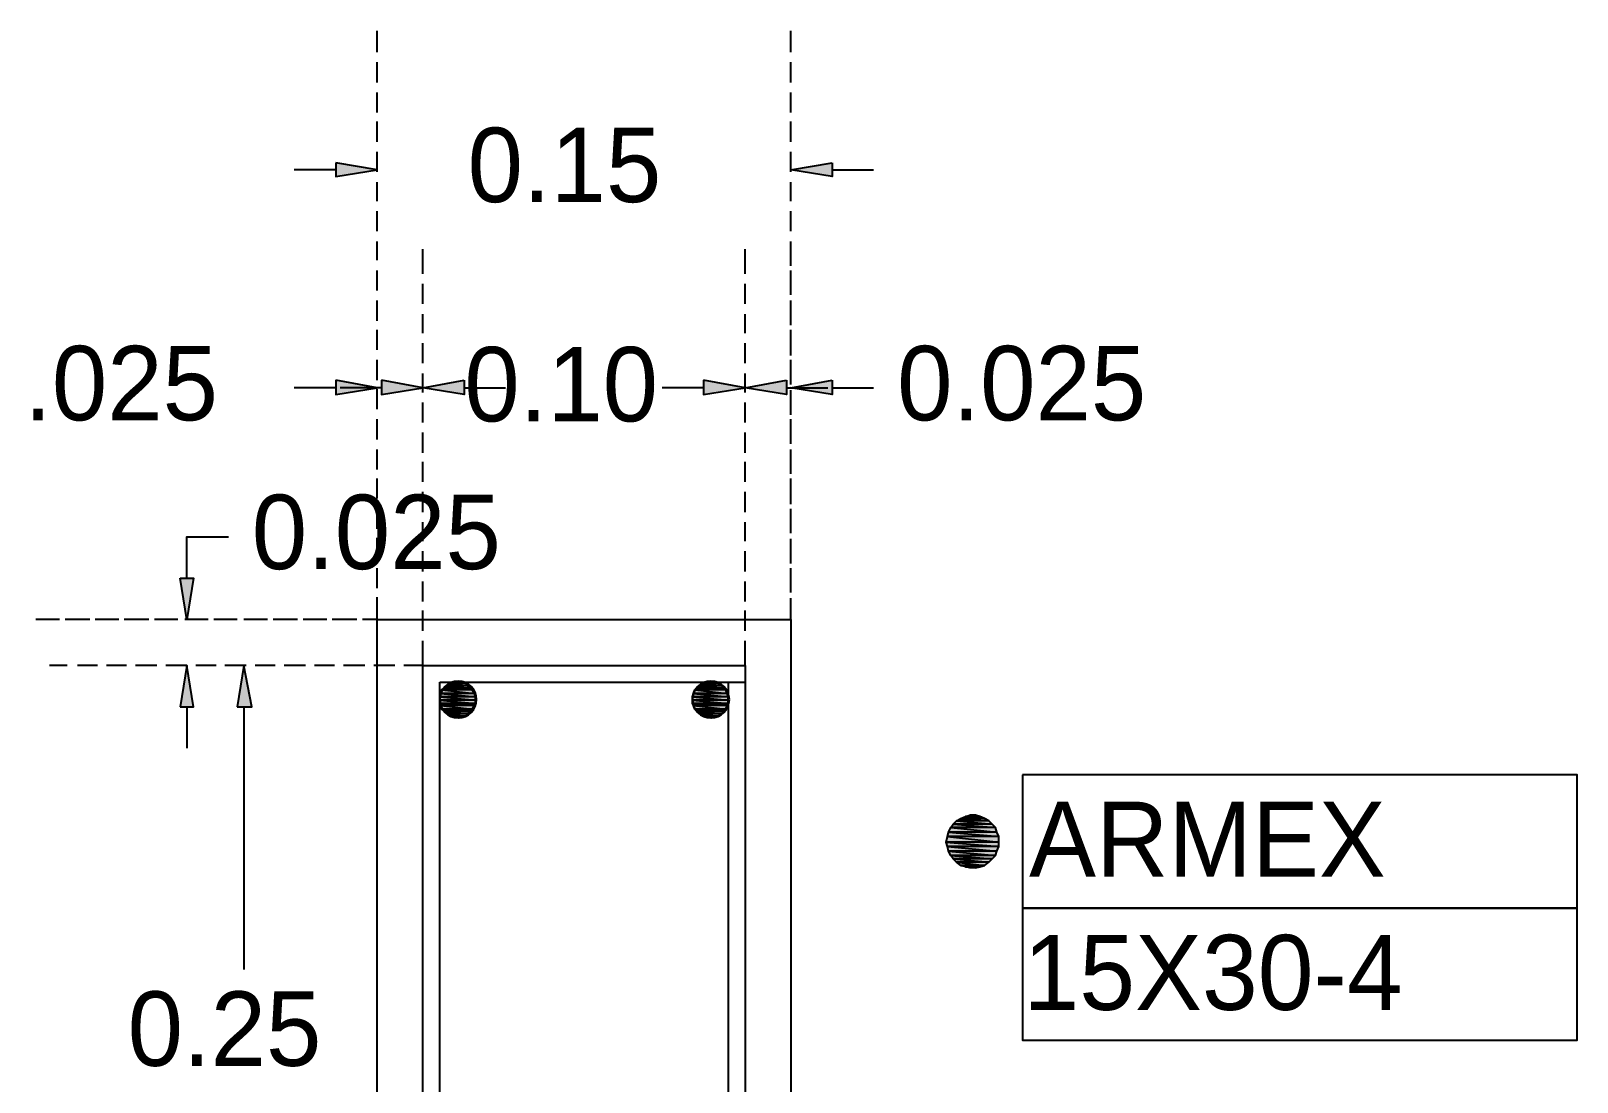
# Model space of a CAD drawing. Header units: metres. Extents: x 2.9 to 42.8, y 1.7 to 28.7.
# Drawn here: x 18.755 to 21.193, y 8.021 to 9.678 of the extents above; entities that cross this region are included whole.
import ezdxf

# ---------------------------------------------------------------- set-up
doc = ezdxf.new("R2010")
doc.units = ezdxf.units.M
for name, color, linetype in [('AZUL', 5, 'Continuous'), ('CIAN', 4, 'Continuous'), ('GRIS', 8, 'Continuous'), ('RELLENO_GRIS', 8, 'Continuous'), ('RELLENO_ROJO', 1, 'Continuous'), ('ROJO', 1, 'Continuous'), ('TEXTO', 7, 'Continuous')]:
    doc.layers.add(name, color=color, linetype=linetype)

msp = doc.modelspace()

# ---------------------------------------------------------------- hatches: boundary and pattern name
at = {"layer": 'RELLENO_GRIS'}
h = msp.add_hatch(color=256, dxfattribs=at)
h.dxf.hatch_style = 1
h.paths.add_polyline_path([(19.2352, 9.4703), (19.2352, 9.4492), (19.3005, 9.4597), (19.2352, 9.4703)])
h = msp.add_hatch(color=256, dxfattribs=at)
h.dxf.hatch_style = 1
h.paths.add_polyline_path([(20.0184, 9.4703), (20.0184, 9.4492), (19.9531, 9.4597), (20.0184, 9.4703)])
h = msp.add_hatch(color=256, dxfattribs=at)
h.dxf.hatch_style = 1
h.paths.add_polyline_path([(19.2352, 9.1281), (19.2352, 9.1052), (19.3005, 9.1158), (19.2352, 9.1281)])
h = msp.add_hatch(color=256, dxfattribs=at)
h.dxf.hatch_style = 1
h.paths.add_polyline_path([(19.3075, 9.1281), (19.3075, 9.1052), (19.3728, 9.1158), (19.3075, 9.1281)])
h = msp.add_hatch(color=256, dxfattribs=at)
h.dxf.hatch_style = 1
h.paths.add_polyline_path([(19.4381, 9.1281), (19.4381, 9.1052), (19.3728, 9.1158), (19.4381, 9.1281)])
h = msp.add_hatch(color=256, dxfattribs=at)
h.dxf.hatch_style = 1
h.paths.add_polyline_path([(19.8155, 9.1281), (19.8155, 9.1052), (19.8808, 9.1158), (19.8155, 9.1281)])
h = msp.add_hatch(color=256, dxfattribs=at)
h.dxf.hatch_style = 1
h.paths.add_polyline_path([(19.9461, 9.1281), (19.9461, 9.1052), (19.8808, 9.1158), (19.9461, 9.1281)])
h = msp.add_hatch(color=256, dxfattribs=at)
h.dxf.hatch_style = 1
h.paths.add_polyline_path([(20.0184, 9.1281), (20.0184, 9.1052), (19.9531, 9.1158), (20.0184, 9.1281)])
h = msp.add_hatch(color=256, dxfattribs=at)
h.dxf.hatch_style = 1
h.paths.add_polyline_path([(18.99, 8.8159), (19.0112, 8.8159), (19.0006, 8.7507), (18.99, 8.8159)])
h = msp.add_hatch(color=256, dxfattribs=at)
h.dxf.hatch_style = 1
h.paths.add_polyline_path([(18.99, 8.6131), (19.0112, 8.6131), (19.0006, 8.6783), (18.99, 8.6131)])
h = msp.add_hatch(color=256, dxfattribs=at)
h.dxf.hatch_style = 1
h.paths.add_polyline_path([(19.08, 8.6131), (19.1029, 8.6131), (19.0906, 8.6783), (19.08, 8.6131)])
at = {"layer": 'RELLENO_ROJO'}
h = msp.add_hatch(color=256, dxfattribs=at)
h.dxf.hatch_style = 1
h.paths.add_polyline_path([(19.4539, 8.6342), (19.401, 8.6342), (19.4557, 8.6289), (19.4539, 8.6342)])
h.paths.add_polyline_path([(19.401, 8.6342), (19.4557, 8.6289), (19.3993, 8.6289), (19.401, 8.6342)])
h = msp.add_hatch(color=256, dxfattribs=at)
h.dxf.hatch_style = 1
h.paths.add_polyline_path([(19.4504, 8.6395), (19.4028, 8.6395), (19.4539, 8.6342), (19.4504, 8.6395)])
h.paths.add_polyline_path([(19.4028, 8.6395), (19.4539, 8.6342), (19.401, 8.6342), (19.4028, 8.6395)])
h = msp.add_hatch(color=256, dxfattribs=at)
h.dxf.hatch_style = 1
h.paths.add_polyline_path([(19.4486, 8.6431), (19.4063, 8.6431), (19.4504, 8.6395), (19.4486, 8.6431)])
h.paths.add_polyline_path([(19.4063, 8.6431), (19.4504, 8.6395), (19.4028, 8.6395), (19.4063, 8.6431)])
h = msp.add_hatch(color=256, dxfattribs=at)
h.dxf.hatch_style = 1
h.paths.add_polyline_path([(19.4433, 8.6466), (19.4098, 8.6466), (19.4486, 8.6431), (19.4433, 8.6466)])
h.paths.add_polyline_path([(19.4098, 8.6466), (19.4486, 8.6431), (19.4063, 8.6431), (19.4098, 8.6466)])
h = msp.add_hatch(color=256, dxfattribs=at)
h.dxf.hatch_style = 1
h.paths.add_polyline_path([(19.4398, 8.6501), (19.4151, 8.6501), (19.4433, 8.6466), (19.4398, 8.6501)])
h.paths.add_polyline_path([(19.4151, 8.6501), (19.4433, 8.6466), (19.4098, 8.6466), (19.4151, 8.6501)])
h = msp.add_hatch(color=256, dxfattribs=at)
h.dxf.hatch_style = 1
h.paths.add_polyline_path([(19.4345, 8.6519), (19.4187, 8.6519), (19.4398, 8.6501), (19.4345, 8.6519)])
h.paths.add_polyline_path([(19.4187, 8.6519), (19.4398, 8.6501), (19.4151, 8.6501), (19.4187, 8.6519)])
h = msp.add_hatch(color=256, dxfattribs=at)
h.dxf.hatch_style = 1
h.paths.add_polyline_path([(19.4292, 8.6519), (19.4239, 8.6519), (19.4345, 8.6519), (19.4292, 8.6519)])
h.paths.add_polyline_path([(19.4239, 8.6519), (19.4345, 8.6519), (19.4187, 8.6519), (19.4239, 8.6519)])
h = msp.add_hatch(color=256, dxfattribs=at)
h.dxf.hatch_style = 1
h.paths.add_polyline_path([(19.8526, 8.6342), (19.7997, 8.6342), (19.8543, 8.6289), (19.8526, 8.6342)])
h.paths.add_polyline_path([(19.7997, 8.6342), (19.8543, 8.6289), (19.7979, 8.6289), (19.7997, 8.6342)])
h = msp.add_hatch(color=256, dxfattribs=at)
h.dxf.hatch_style = 1
h.paths.add_polyline_path([(19.8508, 8.6395), (19.8014, 8.6395), (19.8526, 8.6342), (19.8508, 8.6395)])
h.paths.add_polyline_path([(19.8014, 8.6395), (19.8526, 8.6342), (19.7997, 8.6342), (19.8014, 8.6395)])
h = msp.add_hatch(color=256, dxfattribs=at)
h.dxf.hatch_style = 1
h.paths.add_polyline_path([(19.8473, 8.6431), (19.8049, 8.6431), (19.8508, 8.6395), (19.8473, 8.6431)])
h.paths.add_polyline_path([(19.8049, 8.6431), (19.8508, 8.6395), (19.8014, 8.6395), (19.8049, 8.6431)])
h = msp.add_hatch(color=256, dxfattribs=at)
h.dxf.hatch_style = 1
h.paths.add_polyline_path([(19.8437, 8.6466), (19.8085, 8.6466), (19.8473, 8.6431), (19.8437, 8.6466)])
h.paths.add_polyline_path([(19.8085, 8.6466), (19.8473, 8.6431), (19.8049, 8.6431), (19.8085, 8.6466)])
h = msp.add_hatch(color=256, dxfattribs=at)
h.dxf.hatch_style = 1
h.paths.add_polyline_path([(19.8385, 8.6501), (19.8138, 8.6501), (19.8437, 8.6466), (19.8385, 8.6501)])
h.paths.add_polyline_path([(19.8138, 8.6501), (19.8437, 8.6466), (19.8085, 8.6466), (19.8138, 8.6501)])
h = msp.add_hatch(color=256, dxfattribs=at)
h.dxf.hatch_style = 1
h.paths.add_polyline_path([(19.8332, 8.6519), (19.8173, 8.6519), (19.8385, 8.6501), (19.8332, 8.6519)])
h.paths.add_polyline_path([(19.8173, 8.6519), (19.8385, 8.6501), (19.8138, 8.6501), (19.8173, 8.6519)])
h = msp.add_hatch(color=256, dxfattribs=at)
h.dxf.hatch_style = 1
h.paths.add_polyline_path([(19.8279, 8.6519), (19.8226, 8.6519), (19.8332, 8.6519), (19.8279, 8.6519)])
h.paths.add_polyline_path([(19.8226, 8.6519), (19.8332, 8.6519), (19.8173, 8.6519), (19.8226, 8.6519)])
h = msp.add_hatch(color=256, dxfattribs=at)
h.dxf.hatch_style = 1
h.paths.add_polyline_path([(19.4557, 8.6289), (19.3993, 8.6289), (19.4557, 8.6237), (19.4557, 8.6289)])
h.paths.add_polyline_path([(19.3993, 8.6289), (19.4557, 8.6237), (19.3993, 8.6237), (19.3993, 8.6289)])
h = msp.add_hatch(color=256, dxfattribs=at)
h.dxf.hatch_style = 1
h.paths.add_polyline_path([(19.4557, 8.6237), (19.3993, 8.6237), (19.4557, 8.6184), (19.4557, 8.6237)])
h.paths.add_polyline_path([(19.3993, 8.6237), (19.4557, 8.6184), (19.3993, 8.6184), (19.3993, 8.6237)])
h = msp.add_hatch(color=256, dxfattribs=at)
h.dxf.hatch_style = 1
h.paths.add_polyline_path([(19.4557, 8.6184), (19.3993, 8.6184), (19.4539, 8.6148), (19.4557, 8.6184)])
h.paths.add_polyline_path([(19.3993, 8.6184), (19.4539, 8.6148), (19.401, 8.6148), (19.3993, 8.6184)])
h = msp.add_hatch(color=256, dxfattribs=at)
h.dxf.hatch_style = 1
h.paths.add_polyline_path([(19.4539, 8.6148), (19.401, 8.6148), (19.4504, 8.6095), (19.4539, 8.6148)])
h.paths.add_polyline_path([(19.401, 8.6148), (19.4504, 8.6095), (19.4028, 8.6095), (19.401, 8.6148)])
h = msp.add_hatch(color=256, dxfattribs=at)
h.dxf.hatch_style = 1
h.paths.add_polyline_path([(19.4504, 8.6095), (19.4028, 8.6095), (19.4486, 8.606), (19.4504, 8.6095)])
h.paths.add_polyline_path([(19.4028, 8.6095), (19.4486, 8.606), (19.4063, 8.606), (19.4028, 8.6095)])
h = msp.add_hatch(color=256, dxfattribs=at)
h.dxf.hatch_style = 1
h.paths.add_polyline_path([(19.8543, 8.6289), (19.7979, 8.6289), (19.8543, 8.6237), (19.8543, 8.6289)])
h.paths.add_polyline_path([(19.7979, 8.6289), (19.8543, 8.6237), (19.7979, 8.6237), (19.7979, 8.6289)])
h = msp.add_hatch(color=256, dxfattribs=at)
h.dxf.hatch_style = 1
h.paths.add_polyline_path([(19.8543, 8.6237), (19.7979, 8.6237), (19.8543, 8.6184), (19.8543, 8.6237)])
h.paths.add_polyline_path([(19.7979, 8.6237), (19.8543, 8.6184), (19.7979, 8.6184), (19.7979, 8.6237)])
h = msp.add_hatch(color=256, dxfattribs=at)
h.dxf.hatch_style = 1
h.paths.add_polyline_path([(19.8543, 8.6184), (19.7979, 8.6184), (19.8526, 8.6148), (19.8543, 8.6184)])
h.paths.add_polyline_path([(19.7979, 8.6184), (19.8526, 8.6148), (19.7997, 8.6148), (19.7979, 8.6184)])
h = msp.add_hatch(color=256, dxfattribs=at)
h.dxf.hatch_style = 1
h.paths.add_polyline_path([(19.8526, 8.6148), (19.7997, 8.6148), (19.8508, 8.6095), (19.8526, 8.6148)])
h.paths.add_polyline_path([(19.7997, 8.6148), (19.8508, 8.6095), (19.8014, 8.6095), (19.7997, 8.6148)])
h = msp.add_hatch(color=256, dxfattribs=at)
h.dxf.hatch_style = 1
h.paths.add_polyline_path([(19.8508, 8.6095), (19.8014, 8.6095), (19.8473, 8.606), (19.8508, 8.6095)])
h.paths.add_polyline_path([(19.8014, 8.6095), (19.8473, 8.606), (19.8049, 8.606), (19.8014, 8.6095)])
h = msp.add_hatch(color=256, dxfattribs=at)
h.dxf.hatch_style = 1
h.paths.add_polyline_path([(19.4486, 8.606), (19.4063, 8.606), (19.4433, 8.6025), (19.4486, 8.606)])
h.paths.add_polyline_path([(19.4063, 8.606), (19.4433, 8.6025), (19.4098, 8.6025), (19.4063, 8.606)])
h = msp.add_hatch(color=256, dxfattribs=at)
h.dxf.hatch_style = 1
h.paths.add_polyline_path([(19.4433, 8.6025), (19.4098, 8.6025), (19.4398, 8.599), (19.4433, 8.6025)])
h.paths.add_polyline_path([(19.4098, 8.6025), (19.4398, 8.599), (19.4151, 8.599), (19.4098, 8.6025)])
h = msp.add_hatch(color=256, dxfattribs=at)
h.dxf.hatch_style = 1
h.paths.add_polyline_path([(19.4398, 8.599), (19.4151, 8.599), (19.4345, 8.5972), (19.4398, 8.599)])
h.paths.add_polyline_path([(19.4151, 8.599), (19.4345, 8.5972), (19.4187, 8.5972), (19.4151, 8.599)])
h = msp.add_hatch(color=256, dxfattribs=at)
h.dxf.hatch_style = 1
h.paths.add_polyline_path([(19.4345, 8.5972), (19.4187, 8.5972), (19.4292, 8.5954), (19.4345, 8.5972)])
h.paths.add_polyline_path([(19.4187, 8.5972), (19.4292, 8.5954), (19.4239, 8.5954), (19.4187, 8.5972)])
h = msp.add_hatch(color=256, dxfattribs=at)
h.dxf.hatch_style = 1
h.paths.add_polyline_path([(19.8473, 8.606), (19.8049, 8.606), (19.8437, 8.6025), (19.8473, 8.606)])
h.paths.add_polyline_path([(19.8049, 8.606), (19.8437, 8.6025), (19.8085, 8.6025), (19.8049, 8.606)])
h = msp.add_hatch(color=256, dxfattribs=at)
h.dxf.hatch_style = 1
h.paths.add_polyline_path([(19.8437, 8.6025), (19.8085, 8.6025), (19.8385, 8.599), (19.8437, 8.6025)])
h.paths.add_polyline_path([(19.8085, 8.6025), (19.8385, 8.599), (19.8138, 8.599), (19.8085, 8.6025)])
h = msp.add_hatch(color=256, dxfattribs=at)
h.dxf.hatch_style = 1
h.paths.add_polyline_path([(19.8385, 8.599), (19.8138, 8.599), (19.8332, 8.5972), (19.8385, 8.599)])
h.paths.add_polyline_path([(19.8138, 8.599), (19.8332, 8.5972), (19.8173, 8.5972), (19.8138, 8.599)])
h = msp.add_hatch(color=256, dxfattribs=at)
h.dxf.hatch_style = 1
h.paths.add_polyline_path([(19.8332, 8.5972), (19.8173, 8.5972), (19.8279, 8.5954), (19.8332, 8.5972)])
h.paths.add_polyline_path([(19.8173, 8.5972), (19.8279, 8.5954), (19.8226, 8.5954), (19.8173, 8.5972)])
h = msp.add_hatch(color=256, dxfattribs=at)
h.dxf.hatch_style = 1
h.paths.add_polyline_path([(20.2512, 8.4402), (20.2283, 8.4402), (20.2583, 8.4367), (20.2512, 8.4402)])
h.paths.add_polyline_path([(20.2283, 8.4402), (20.2583, 8.4367), (20.2212, 8.4367), (20.2283, 8.4402)])
h = msp.add_hatch(color=256, dxfattribs=at)
h.dxf.hatch_style = 1
h.paths.add_polyline_path([(20.2442, 8.442), (20.2353, 8.442), (20.2512, 8.4402), (20.2442, 8.442)])
h.paths.add_polyline_path([(20.2353, 8.442), (20.2512, 8.4402), (20.2283, 8.4402), (20.2353, 8.442)])
h = msp.add_hatch(color=256, dxfattribs=at)
h.dxf.hatch_style = 1
h.paths.add_polyline_path([(20.2777, 8.4155), (20.2018, 8.4155), (20.2812, 8.4085), (20.2777, 8.4155)])
h.paths.add_polyline_path([(20.2018, 8.4155), (20.2812, 8.4085), (20.2001, 8.4085), (20.2018, 8.4155)])
h = msp.add_hatch(color=256, dxfattribs=at)
h.dxf.hatch_style = 1
h.paths.add_polyline_path([(20.2759, 8.4226), (20.2053, 8.4226), (20.2777, 8.4155), (20.2759, 8.4226)])
h.paths.add_polyline_path([(20.2053, 8.4226), (20.2777, 8.4155), (20.2018, 8.4155), (20.2053, 8.4226)])
h = msp.add_hatch(color=256, dxfattribs=at)
h.dxf.hatch_style = 1
h.paths.add_polyline_path([(20.2706, 8.4279), (20.2089, 8.4279), (20.2759, 8.4226), (20.2706, 8.4279)])
h.paths.add_polyline_path([(20.2089, 8.4279), (20.2759, 8.4226), (20.2053, 8.4226), (20.2089, 8.4279)])
h = msp.add_hatch(color=256, dxfattribs=at)
h.dxf.hatch_style = 1
h.paths.add_polyline_path([(20.2653, 8.4332), (20.2142, 8.4332), (20.2706, 8.4279), (20.2653, 8.4332)])
h.paths.add_polyline_path([(20.2142, 8.4332), (20.2706, 8.4279), (20.2089, 8.4279), (20.2142, 8.4332)])
h = msp.add_hatch(color=256, dxfattribs=at)
h.dxf.hatch_style = 1
h.paths.add_polyline_path([(20.2583, 8.4367), (20.2212, 8.4367), (20.2653, 8.4332), (20.2583, 8.4367)])
h.paths.add_polyline_path([(20.2212, 8.4367), (20.2653, 8.4332), (20.2142, 8.4332), (20.2212, 8.4367)])
h = msp.add_hatch(color=256, dxfattribs=at)
h.dxf.hatch_style = 1
h.paths.add_polyline_path([(20.2812, 8.4085), (20.2001, 8.4085), (20.2812, 8.3996), (20.2812, 8.4085)])
h.paths.add_polyline_path([(20.2001, 8.4085), (20.2812, 8.3996), (20.1983, 8.3996), (20.2001, 8.4085)])
h = msp.add_hatch(color=256, dxfattribs=at)
h.dxf.hatch_style = 1
h.paths.add_polyline_path([(20.2812, 8.3996), (20.1983, 8.3996), (20.2812, 8.3926), (20.2812, 8.3996)])
h.paths.add_polyline_path([(20.1983, 8.3996), (20.2812, 8.3926), (20.2001, 8.3926), (20.1983, 8.3996)])
h = msp.add_hatch(color=256, dxfattribs=at)
h.dxf.hatch_style = 1
h.paths.add_polyline_path([(20.2812, 8.3926), (20.2001, 8.3926), (20.2777, 8.3855), (20.2812, 8.3926)])
h.paths.add_polyline_path([(20.2001, 8.3926), (20.2777, 8.3855), (20.2018, 8.3855), (20.2001, 8.3926)])
h = msp.add_hatch(color=256, dxfattribs=at)
h.dxf.hatch_style = 1
h.paths.add_polyline_path([(20.2777, 8.3855), (20.2018, 8.3855), (20.2759, 8.3785), (20.2777, 8.3855)])
h.paths.add_polyline_path([(20.2018, 8.3855), (20.2759, 8.3785), (20.2053, 8.3785), (20.2018, 8.3855)])
h = msp.add_hatch(color=256, dxfattribs=at)
h.dxf.hatch_style = 1
h.paths.add_polyline_path([(20.2759, 8.3785), (20.2053, 8.3785), (20.2706, 8.3732), (20.2759, 8.3785)])
h.paths.add_polyline_path([(20.2053, 8.3785), (20.2706, 8.3732), (20.2089, 8.3732), (20.2053, 8.3785)])
h = msp.add_hatch(color=256, dxfattribs=at)
h.dxf.hatch_style = 1
h.paths.add_polyline_path([(20.2706, 8.3732), (20.2089, 8.3732), (20.2653, 8.3679), (20.2706, 8.3732)])
h.paths.add_polyline_path([(20.2089, 8.3732), (20.2653, 8.3679), (20.2142, 8.3679), (20.2089, 8.3732)])
h = msp.add_hatch(color=256, dxfattribs=at)
h.dxf.hatch_style = 1
h.paths.add_polyline_path([(20.2653, 8.3679), (20.2142, 8.3679), (20.2583, 8.3626), (20.2653, 8.3679)])
h.paths.add_polyline_path([(20.2142, 8.3679), (20.2583, 8.3626), (20.2212, 8.3626), (20.2142, 8.3679)])
h = msp.add_hatch(color=256, dxfattribs=at)
h.dxf.hatch_style = 1
h.paths.add_polyline_path([(20.2583, 8.3626), (20.2212, 8.3626), (20.2512, 8.3608), (20.2583, 8.3626)])
h.paths.add_polyline_path([(20.2212, 8.3626), (20.2512, 8.3608), (20.2283, 8.3608), (20.2212, 8.3626)])
h = msp.add_hatch(color=256, dxfattribs=at)
h.dxf.hatch_style = 1
h.paths.add_polyline_path([(20.2512, 8.3608), (20.2283, 8.3608), (20.2442, 8.3591), (20.2512, 8.3608)])
h.paths.add_polyline_path([(20.2283, 8.3608), (20.2442, 8.3591), (20.2353, 8.3591), (20.2283, 8.3608)])

# ---------------------------------------------------------------- linework, layer by layer
at = {"layer": 'AZUL', "lineweight": -3}
for points in [[(19.3728, 8.6783), (19.8808, 8.6783)], [(19.3728, 7.5177), (19.3728, 8.6783)], [(19.8808, 8.6783), (19.8808, 7.5177)], [(19.3993, 8.6519), (19.8808, 8.6519)], [(19.3993, 7.5442), (19.3993, 8.6519)], [(19.8543, 8.6519), (19.8543, 7.5442)]]:
    msp.add_lwpolyline(points, dxfattribs=at)
at = {"layer": 'CIAN', "lineweight": -3}
for points in [[(19.3005, 8.7507), (19.9531, 8.7507)], [(19.3005, 7.4454), (19.3005, 8.7507)], [(19.9531, 8.7507), (19.9531, 7.4454)]]:
    msp.add_lwpolyline(points, dxfattribs=at)
for points in [[(20.3182, 8.5055), (20.3182, 8.2956), (21.1931, 8.2956), (21.1931, 8.5055)], [(20.3182, 8.2956), (20.3182, 8.0874), (21.1931, 8.0874), (21.1931, 8.2956)]]:
    msp.add_lwpolyline(points, close=True, dxfattribs=at)
at = {"layer": 'GRIS', "lineweight": -3}
for points in [[(19.3005, 9.6449), (19.3005, 9.6785)], [(19.9531, 9.6449), (19.9531, 9.6785)], [(19.3005, 9.5973), (19.3005, 9.6291)], [(19.9531, 9.5973), (19.9531, 9.6291)], [(19.3005, 9.5497), (19.3005, 9.5814)], [(19.9531, 9.5497), (19.9531, 9.5814)], [(19.3005, 9.5038), (19.3005, 9.5356)], [(19.9531, 9.5038), (19.9531, 9.5356)], [(19.3005, 9.4562), (19.3005, 9.488)], [(19.9531, 9.4562), (19.9531, 9.488)], [(19.2352, 9.4597), (19.1699, 9.4597)], [(19.3005, 9.4103), (19.3005, 9.4403)], [(19.9531, 9.4103), (19.9531, 9.4403)], [(20.0184, 9.4597), (20.0836, 9.4597)], [(19.3005, 9.3627), (19.3005, 9.3945)], [(19.9531, 9.3627), (19.9531, 9.3945)], [(19.3005, 9.3169), (19.3005, 9.3468)], [(19.9531, 9.3169), (19.9531, 9.3468)], [(19.3005, 9.3169), (19.3005, 9.3345)], [(19.3728, 9.2957), (19.3728, 9.3345)], [(19.8808, 9.2957), (19.8808, 9.3345)], [(19.9531, 9.308), (19.9531, 9.3345)], [(19.3005, 9.2692), (19.3005, 9.301)], [(19.9531, 9.2692), (19.9531, 9.301)], [(19.9531, 9.2622), (19.9531, 9.2922)], [(19.3728, 9.2481), (19.3728, 9.2798)], [(19.8808, 9.2481), (19.8808, 9.2798)], [(19.3005, 9.2216), (19.3005, 9.2534)], [(19.3005, 9.2234), (19.3005, 9.2534)], [(19.9531, 9.2216), (19.9531, 9.2534)], [(19.9531, 9.2146), (19.9531, 9.2463)], [(19.3728, 9.2022), (19.3728, 9.2322)], [(19.8808, 9.2022), (19.8808, 9.2322)], [(19.3005, 9.1757), (19.3005, 9.2075)], [(19.9531, 9.1757), (19.9531, 9.2075)], [(19.9531, 9.1669), (19.9531, 9.1987)], [(19.3728, 9.1546), (19.3728, 9.1863)], [(19.8808, 9.1546), (19.8808, 9.1863)], [(19.3005, 9.1281), (19.3005, 9.1599)], [(19.9531, 9.1281), (19.9531, 9.1599)], [(19.9531, 9.1211), (19.9531, 9.1528)], [(19.3728, 9.1087), (19.3728, 9.1387)], [(19.8808, 9.1087), (19.8808, 9.1387)], [(19.2352, 9.1158), (19.1699, 9.1158)], [(19.3075, 9.1158), (19.2423, 9.1158)], [(19.3005, 9.0823), (19.3005, 9.114)], [(19.3005, 9.0823), (19.3005, 9.1122)], [(19.4381, 9.1158), (19.5033, 9.1158)], [(19.8155, 9.1158), (19.7503, 9.1158)], [(19.9461, 9.1158), (20.0113, 9.1158)], [(19.9531, 9.0823), (19.9531, 9.1122)], [(19.9531, 9.0734), (19.9531, 9.1052)], [(20.0184, 9.1158), (20.0836, 9.1158)], [(19.3728, 9.0611), (19.3728, 9.0928)], [(19.8808, 9.0611), (19.8808, 9.0928)], [(19.3005, 9.0346), (19.3005, 9.0664)], [(19.9531, 9.0346), (19.9531, 9.0664)], [(19.9531, 9.0276), (19.9531, 9.0576)], [(19.3728, 9.0135), (19.3728, 9.0452)], [(19.8808, 9.0135), (19.8808, 9.0452)], [(19.3005, 8.987), (19.3005, 9.0188)], [(19.3005, 8.9888), (19.3005, 9.0188)], [(19.3728, 8.9676), (19.3728, 8.9994)], [(19.8808, 8.9676), (19.8808, 8.9994)], [(19.9531, 8.987), (19.9531, 9.0188)], [(19.9531, 8.98), (19.9531, 9.0117)], [(19.3005, 8.9412), (19.3005, 8.9729)], [(19.3728, 8.92), (19.3728, 8.9517)], [(19.8808, 8.92), (19.8808, 8.9517)], [(19.9531, 8.9412), (19.9531, 8.9729)], [(19.9531, 8.9323), (19.9531, 8.9641)], [(19.3005, 8.8935), (19.3005, 8.9253)], [(19.3005, 8.8953), (19.3005, 8.9253)], [(19.9531, 8.8935), (19.9531, 8.9253)], [(19.3728, 8.8741), (19.3728, 8.9041)], [(19.8808, 8.8741), (19.8808, 8.9041)], [(19.9531, 8.8865), (19.9531, 8.9182)], [(19.0006, 8.8159), (19.0006, 8.8812), (19.0659, 8.8812)], [(19.3005, 8.8477), (19.3005, 8.8794)], [(19.3005, 8.8477), (19.3005, 8.8777)], [(19.9531, 8.8477), (19.9531, 8.8777)], [(19.3728, 8.8265), (19.3728, 8.8582)], [(19.8808, 8.8265), (19.8808, 8.8582)], [(19.9531, 8.8388), (19.9531, 8.8706)], [(19.3005, 8.8), (19.3005, 8.8318)], [(19.9531, 8.8), (19.9531, 8.8318)], [(19.3728, 8.7789), (19.3728, 8.8106)], [(19.8808, 8.7789), (19.8808, 8.8106)], [(19.9531, 8.793), (19.9531, 8.823)], [(19.3005, 8.7542), (19.3005, 8.7859)], [(19.3005, 8.7507), (19.3005, 8.7842)], [(19.9531, 8.7507), (19.9531, 8.7842)], [(19.3728, 8.733), (19.3728, 8.7648)], [(19.8808, 8.733), (19.8808, 8.7648)], [(19.9531, 8.7507), (19.9531, 8.7771)], [(18.7925, 8.7507), (18.7625, 8.7507)], [(18.7995, 8.7507), (18.7837, 8.7507)], [(18.8401, 8.7507), (18.8083, 8.7507)], [(18.8472, 8.7507), (18.8154, 8.7507)], [(18.8877, 8.7507), (18.856, 8.7507)], [(18.893, 8.7507), (18.8613, 8.7507)], [(18.9336, 8.7507), (18.9018, 8.7507)], [(18.9406, 8.7507), (18.9089, 8.7507)], [(18.9812, 8.7507), (18.9495, 8.7507)], [(18.9865, 8.7507), (18.9565, 8.7507)], [(19.0271, 8.7507), (18.9971, 8.7507)], [(19.0341, 8.7507), (19.0024, 8.7507)], [(19.0747, 8.7507), (19.0429, 8.7507)], [(19.08, 8.7507), (19.05, 8.7507)], [(19.1206, 8.7507), (19.0906, 8.7507)], [(19.1276, 8.7507), (19.0959, 8.7507)], [(19.1682, 8.7507), (19.1364, 8.7507)], [(19.1752, 8.7507), (19.1435, 8.7507)], [(19.2158, 8.7507), (19.1841, 8.7507)], [(19.2211, 8.7507), (19.1893, 8.7507)], [(19.2617, 8.7507), (19.2299, 8.7507)], [(19.2687, 8.7507), (19.237, 8.7507)], [(19.3005, 8.7507), (19.2775, 8.7507)], [(19.3005, 8.7507), (19.2846, 8.7507)], [(19.3005, 8.7207), (19.3005, 8.7383)], [(19.3728, 8.6783), (19.3728, 8.7171)], [(19.8808, 8.6783), (19.8808, 8.7171)], [(18.8119, 8.6783), (18.7837, 8.6783)], [(18.8595, 8.6783), (18.8278, 8.6783)], [(18.9054, 8.6783), (18.8736, 8.6783)], [(18.9054, 8.6783), (18.8754, 8.6783)], [(18.9512, 8.6783), (18.9195, 8.6783)], [(18.953, 8.6783), (18.9212, 8.6783)], [(18.9988, 8.6783), (18.9671, 8.6783)], [(19.0006, 8.6783), (18.9689, 8.6783)], [(19.0465, 8.6783), (19.0147, 8.6783)], [(19.0447, 8.6783), (19.0147, 8.6783)], [(19.0923, 8.6783), (19.0606, 8.6783)], [(19.0941, 8.6783), (19.0623, 8.6783)], [(19.1382, 8.6783), (19.1082, 8.6783)], [(19.14, 8.6783), (19.11, 8.6783)], [(19.1858, 8.6783), (19.1541, 8.6783)], [(19.1876, 8.6783), (19.1558, 8.6783)], [(19.2334, 8.6783), (19.2017, 8.6783)], [(19.2334, 8.6783), (19.2035, 8.6783)], [(19.2793, 8.6783), (19.2476, 8.6783)], [(19.2811, 8.6783), (19.2493, 8.6783)], [(19.3269, 8.6783), (19.2952, 8.6783)], [(19.3287, 8.6783), (19.2969, 8.6783)], [(19.3728, 8.6783), (19.3428, 8.6783)], [(19.0006, 8.6131), (19.0006, 8.5478)], [(19.0906, 8.6131), (19.0906, 8.1986)]]:
    msp.add_lwpolyline(points, dxfattribs=at)
for points in [[(19.2352, 9.4703), (19.2352, 9.4492), (19.3005, 9.4597)], [(20.0184, 9.4703), (20.0184, 9.4492), (19.9531, 9.4597)], [(19.2352, 9.1281), (19.2352, 9.1052), (19.3005, 9.1158)], [(19.3075, 9.1281), (19.3075, 9.1052), (19.3728, 9.1158)], [(19.4381, 9.1281), (19.4381, 9.1052), (19.3728, 9.1158)], [(19.8155, 9.1281), (19.8155, 9.1052), (19.8808, 9.1158)], [(19.9461, 9.1281), (19.9461, 9.1052), (19.8808, 9.1158)], [(20.0184, 9.1281), (20.0184, 9.1052), (19.9531, 9.1158)], [(18.99, 8.8159), (19.0112, 8.8159), (19.0006, 8.7507)], [(18.99, 8.6131), (19.0112, 8.6131), (19.0006, 8.6783)], [(19.08, 8.6131), (19.1029, 8.6131), (19.0906, 8.6783)]]:
    msp.add_lwpolyline(points, close=True, dxfattribs=at)
at = {"layer": 'ROJO', "lineweight": -3}
for points in [[(19.4575, 8.6245), (19.4569, 8.6304), (19.4552, 8.6359), (19.4525, 8.6408), (19.4489, 8.6451), (19.4446, 8.6487), (19.4397, 8.6514), (19.4342, 8.653), (19.4284, 8.6536), (19.4225, 8.653), (19.417, 8.6514), (19.4121, 8.6487), (19.4078, 8.6451), (19.4042, 8.6408), (19.4015, 8.6359), (19.3998, 8.6304), (19.3993, 8.6245), (19.3998, 8.6187), (19.4015, 8.6132), (19.4042, 8.6083), (19.4078, 8.604), (19.4121, 8.6004), (19.417, 8.5977), (19.4225, 8.596), (19.4284, 8.5954), (19.4342, 8.596), (19.4397, 8.5977), (19.4446, 8.6004), (19.4489, 8.604), (19.4525, 8.6083), (19.4552, 8.6132), (19.4569, 8.6187)], [(19.401, 8.6342), (19.4557, 8.6289), (19.3993, 8.6289)], [(19.4028, 8.6395), (19.4539, 8.6342), (19.401, 8.6342)], [(19.4539, 8.6342), (19.401, 8.6342), (19.4557, 8.6289)], [(19.4063, 8.6431), (19.4504, 8.6395), (19.4028, 8.6395)], [(19.4504, 8.6395), (19.4028, 8.6395), (19.4539, 8.6342)], [(19.4098, 8.6466), (19.4486, 8.6431), (19.4063, 8.6431)], [(19.4486, 8.6431), (19.4063, 8.6431), (19.4504, 8.6395)], [(19.4151, 8.6501), (19.4433, 8.6466), (19.4098, 8.6466)], [(19.4433, 8.6466), (19.4098, 8.6466), (19.4486, 8.6431)], [(19.4187, 8.6519), (19.4398, 8.6501), (19.4151, 8.6501)], [(19.4398, 8.6501), (19.4151, 8.6501), (19.4433, 8.6466)], [(19.4239, 8.6519), (19.4345, 8.6519), (19.4187, 8.6519)], [(19.4345, 8.6519), (19.4187, 8.6519), (19.4398, 8.6501)], [(19.4292, 8.6519), (19.4239, 8.6519), (19.4345, 8.6519)], [(19.8561, 8.6245), (19.8555, 8.6304), (19.8538, 8.6359), (19.8511, 8.6408), (19.8476, 8.6451), (19.8433, 8.6487), (19.8383, 8.6514), (19.8329, 8.653), (19.827, 8.6536), (19.8211, 8.653), (19.8157, 8.6514), (19.8107, 8.6487), (19.8064, 8.6451), (19.8029, 8.6408), (19.8002, 8.6359), (19.7985, 8.6304), (19.7979, 8.6245), (19.7985, 8.6187), (19.8002, 8.6132), (19.8029, 8.6083), (19.8064, 8.604), (19.8107, 8.6004), (19.8157, 8.5977), (19.8211, 8.596), (19.827, 8.5954), (19.8329, 8.596), (19.8383, 8.5977), (19.8433, 8.6004), (19.8476, 8.604), (19.8511, 8.6083), (19.8538, 8.6132), (19.8555, 8.6187)], [(19.7997, 8.6342), (19.8543, 8.6289), (19.7979, 8.6289)], [(19.8014, 8.6395), (19.8526, 8.6342), (19.7997, 8.6342)], [(19.8526, 8.6342), (19.7997, 8.6342), (19.8543, 8.6289)], [(19.8049, 8.6431), (19.8508, 8.6395), (19.8014, 8.6395)], [(19.8508, 8.6395), (19.8014, 8.6395), (19.8526, 8.6342)], [(19.8085, 8.6466), (19.8473, 8.6431), (19.8049, 8.6431)], [(19.8473, 8.6431), (19.8049, 8.6431), (19.8508, 8.6395)], [(19.8138, 8.6501), (19.8437, 8.6466), (19.8085, 8.6466)], [(19.8437, 8.6466), (19.8085, 8.6466), (19.8473, 8.6431)], [(19.8173, 8.6519), (19.8385, 8.6501), (19.8138, 8.6501)], [(19.8385, 8.6501), (19.8138, 8.6501), (19.8437, 8.6466)], [(19.8226, 8.6519), (19.8332, 8.6519), (19.8173, 8.6519)], [(19.8332, 8.6519), (19.8173, 8.6519), (19.8385, 8.6501)], [(19.8279, 8.6519), (19.8226, 8.6519), (19.8332, 8.6519)], [(19.4557, 8.6289), (19.3993, 8.6289), (19.4557, 8.6237)], [(19.3993, 8.6289), (19.4557, 8.6237), (19.3993, 8.6237)], [(19.4557, 8.6237), (19.3993, 8.6237), (19.4557, 8.6184)], [(19.3993, 8.6237), (19.4557, 8.6184), (19.3993, 8.6184)], [(19.4557, 8.6184), (19.3993, 8.6184), (19.4539, 8.6148)], [(19.3993, 8.6184), (19.4539, 8.6148), (19.401, 8.6148)], [(19.4539, 8.6148), (19.401, 8.6148), (19.4504, 8.6095)], [(19.401, 8.6148), (19.4504, 8.6095), (19.4028, 8.6095)], [(19.4504, 8.6095), (19.4028, 8.6095), (19.4486, 8.606)], [(19.4028, 8.6095), (19.4486, 8.606), (19.4063, 8.606)], [(19.8543, 8.6289), (19.7979, 8.6289), (19.8543, 8.6237)], [(19.7979, 8.6289), (19.8543, 8.6237), (19.7979, 8.6237)], [(19.8543, 8.6237), (19.7979, 8.6237), (19.8543, 8.6184)], [(19.7979, 8.6237), (19.8543, 8.6184), (19.7979, 8.6184)], [(19.8543, 8.6184), (19.7979, 8.6184), (19.8526, 8.6148)], [(19.7979, 8.6184), (19.8526, 8.6148), (19.7997, 8.6148)], [(19.8526, 8.6148), (19.7997, 8.6148), (19.8508, 8.6095)], [(19.7997, 8.6148), (19.8508, 8.6095), (19.8014, 8.6095)], [(19.8508, 8.6095), (19.8014, 8.6095), (19.8473, 8.606)], [(19.8014, 8.6095), (19.8473, 8.606), (19.8049, 8.606)], [(19.4486, 8.606), (19.4063, 8.606), (19.4433, 8.6025)], [(19.4063, 8.606), (19.4433, 8.6025), (19.4098, 8.6025)], [(19.4433, 8.6025), (19.4098, 8.6025), (19.4398, 8.599)], [(19.4098, 8.6025), (19.4398, 8.599), (19.4151, 8.599)], [(19.4398, 8.599), (19.4151, 8.599), (19.4345, 8.5972)], [(19.4151, 8.599), (19.4345, 8.5972), (19.4187, 8.5972)], [(19.4345, 8.5972), (19.4187, 8.5972), (19.4292, 8.5954)], [(19.4187, 8.5972), (19.4292, 8.5954), (19.4239, 8.5954)], [(19.8473, 8.606), (19.8049, 8.606), (19.8437, 8.6025)], [(19.8049, 8.606), (19.8437, 8.6025), (19.8085, 8.6025)], [(19.8437, 8.6025), (19.8085, 8.6025), (19.8385, 8.599)], [(19.8085, 8.6025), (19.8385, 8.599), (19.8138, 8.599)], [(19.8385, 8.599), (19.8138, 8.599), (19.8332, 8.5972)], [(19.8138, 8.599), (19.8332, 8.5972), (19.8173, 8.5972)], [(19.8332, 8.5972), (19.8173, 8.5972), (19.8279, 8.5954)], [(19.8173, 8.5972), (19.8279, 8.5954), (19.8226, 8.5954)], [(20.2283, 8.4402), (20.2583, 8.4367), (20.2212, 8.4367)], [(20.2353, 8.442), (20.2512, 8.4402), (20.2283, 8.4402)], [(20.2512, 8.4402), (20.2283, 8.4402), (20.2583, 8.4367)], [(20.2442, 8.442), (20.2353, 8.442), (20.2512, 8.4402)], [(20.2018, 8.4155), (20.2812, 8.4085), (20.2001, 8.4085)], [(20.2053, 8.4226), (20.2777, 8.4155), (20.2018, 8.4155)], [(20.2777, 8.4155), (20.2018, 8.4155), (20.2812, 8.4085)], [(20.2089, 8.4279), (20.2759, 8.4226), (20.2053, 8.4226)], [(20.2759, 8.4226), (20.2053, 8.4226), (20.2777, 8.4155)], [(20.2142, 8.4332), (20.2706, 8.4279), (20.2089, 8.4279)], [(20.2706, 8.4279), (20.2089, 8.4279), (20.2759, 8.4226)], [(20.2212, 8.4367), (20.2653, 8.4332), (20.2142, 8.4332)], [(20.2653, 8.4332), (20.2142, 8.4332), (20.2706, 8.4279)], [(20.2583, 8.4367), (20.2212, 8.4367), (20.2653, 8.4332)], [(20.2001, 8.4085), (20.2812, 8.3996), (20.1983, 8.3996)], [(20.2812, 8.3996), (20.1983, 8.3996), (20.2812, 8.3926)], [(20.1983, 8.3996), (20.2812, 8.3926), (20.2001, 8.3926)], [(20.2812, 8.4085), (20.2001, 8.4085), (20.2812, 8.3996)], [(20.2812, 8.3926), (20.2001, 8.3926), (20.2777, 8.3855)], [(20.2001, 8.3926), (20.2777, 8.3855), (20.2018, 8.3855)], [(20.2777, 8.3855), (20.2018, 8.3855), (20.2759, 8.3785)], [(20.2018, 8.3855), (20.2759, 8.3785), (20.2053, 8.3785)], [(20.2759, 8.3785), (20.2053, 8.3785), (20.2706, 8.3732)], [(20.2053, 8.3785), (20.2706, 8.3732), (20.2089, 8.3732)], [(20.2706, 8.3732), (20.2089, 8.3732), (20.2653, 8.3679)], [(20.2089, 8.3732), (20.2653, 8.3679), (20.2142, 8.3679)], [(20.2653, 8.3679), (20.2142, 8.3679), (20.2583, 8.3626)], [(20.2142, 8.3679), (20.2583, 8.3626), (20.2212, 8.3626)], [(20.2583, 8.3626), (20.2212, 8.3626), (20.2512, 8.3608)], [(20.2212, 8.3626), (20.2512, 8.3608), (20.2283, 8.3608)], [(20.2512, 8.3608), (20.2283, 8.3608), (20.2442, 8.3591)], [(20.2283, 8.3608), (20.2442, 8.3591), (20.2353, 8.3591)]]:
    msp.add_lwpolyline(points, close=True, dxfattribs=at)

# ---------------------------------------------------------------- texts
at = {"layer": 'TEXTO', "color": 3, "true_color": 0x00ff00}
for s, p in [('0.15', (19.4433, 9.4086)), ('0.025', (18.6567, 9.0646)), ('0.10', (19.4381, 9.0629)), ('0.025', (20.1207, 9.0646)), ('0.025', (19.1029, 8.83)), ('0.25', (18.9071, 8.0469))]:
    msp.add_text(s, height=0.1174, dxfattribs=at).set_placement(p)
at = {"layer": 'TEXTO', "color": 18, "true_color": 0x000000}
for s, p in [('ARMEX', (20.3288, 8.345)), ('15X30-4', (20.32, 8.1351))]:
    msp.add_text(s, height=0.1183, dxfattribs=at).set_placement(p)

doc.saveas('drawing.dxf')
